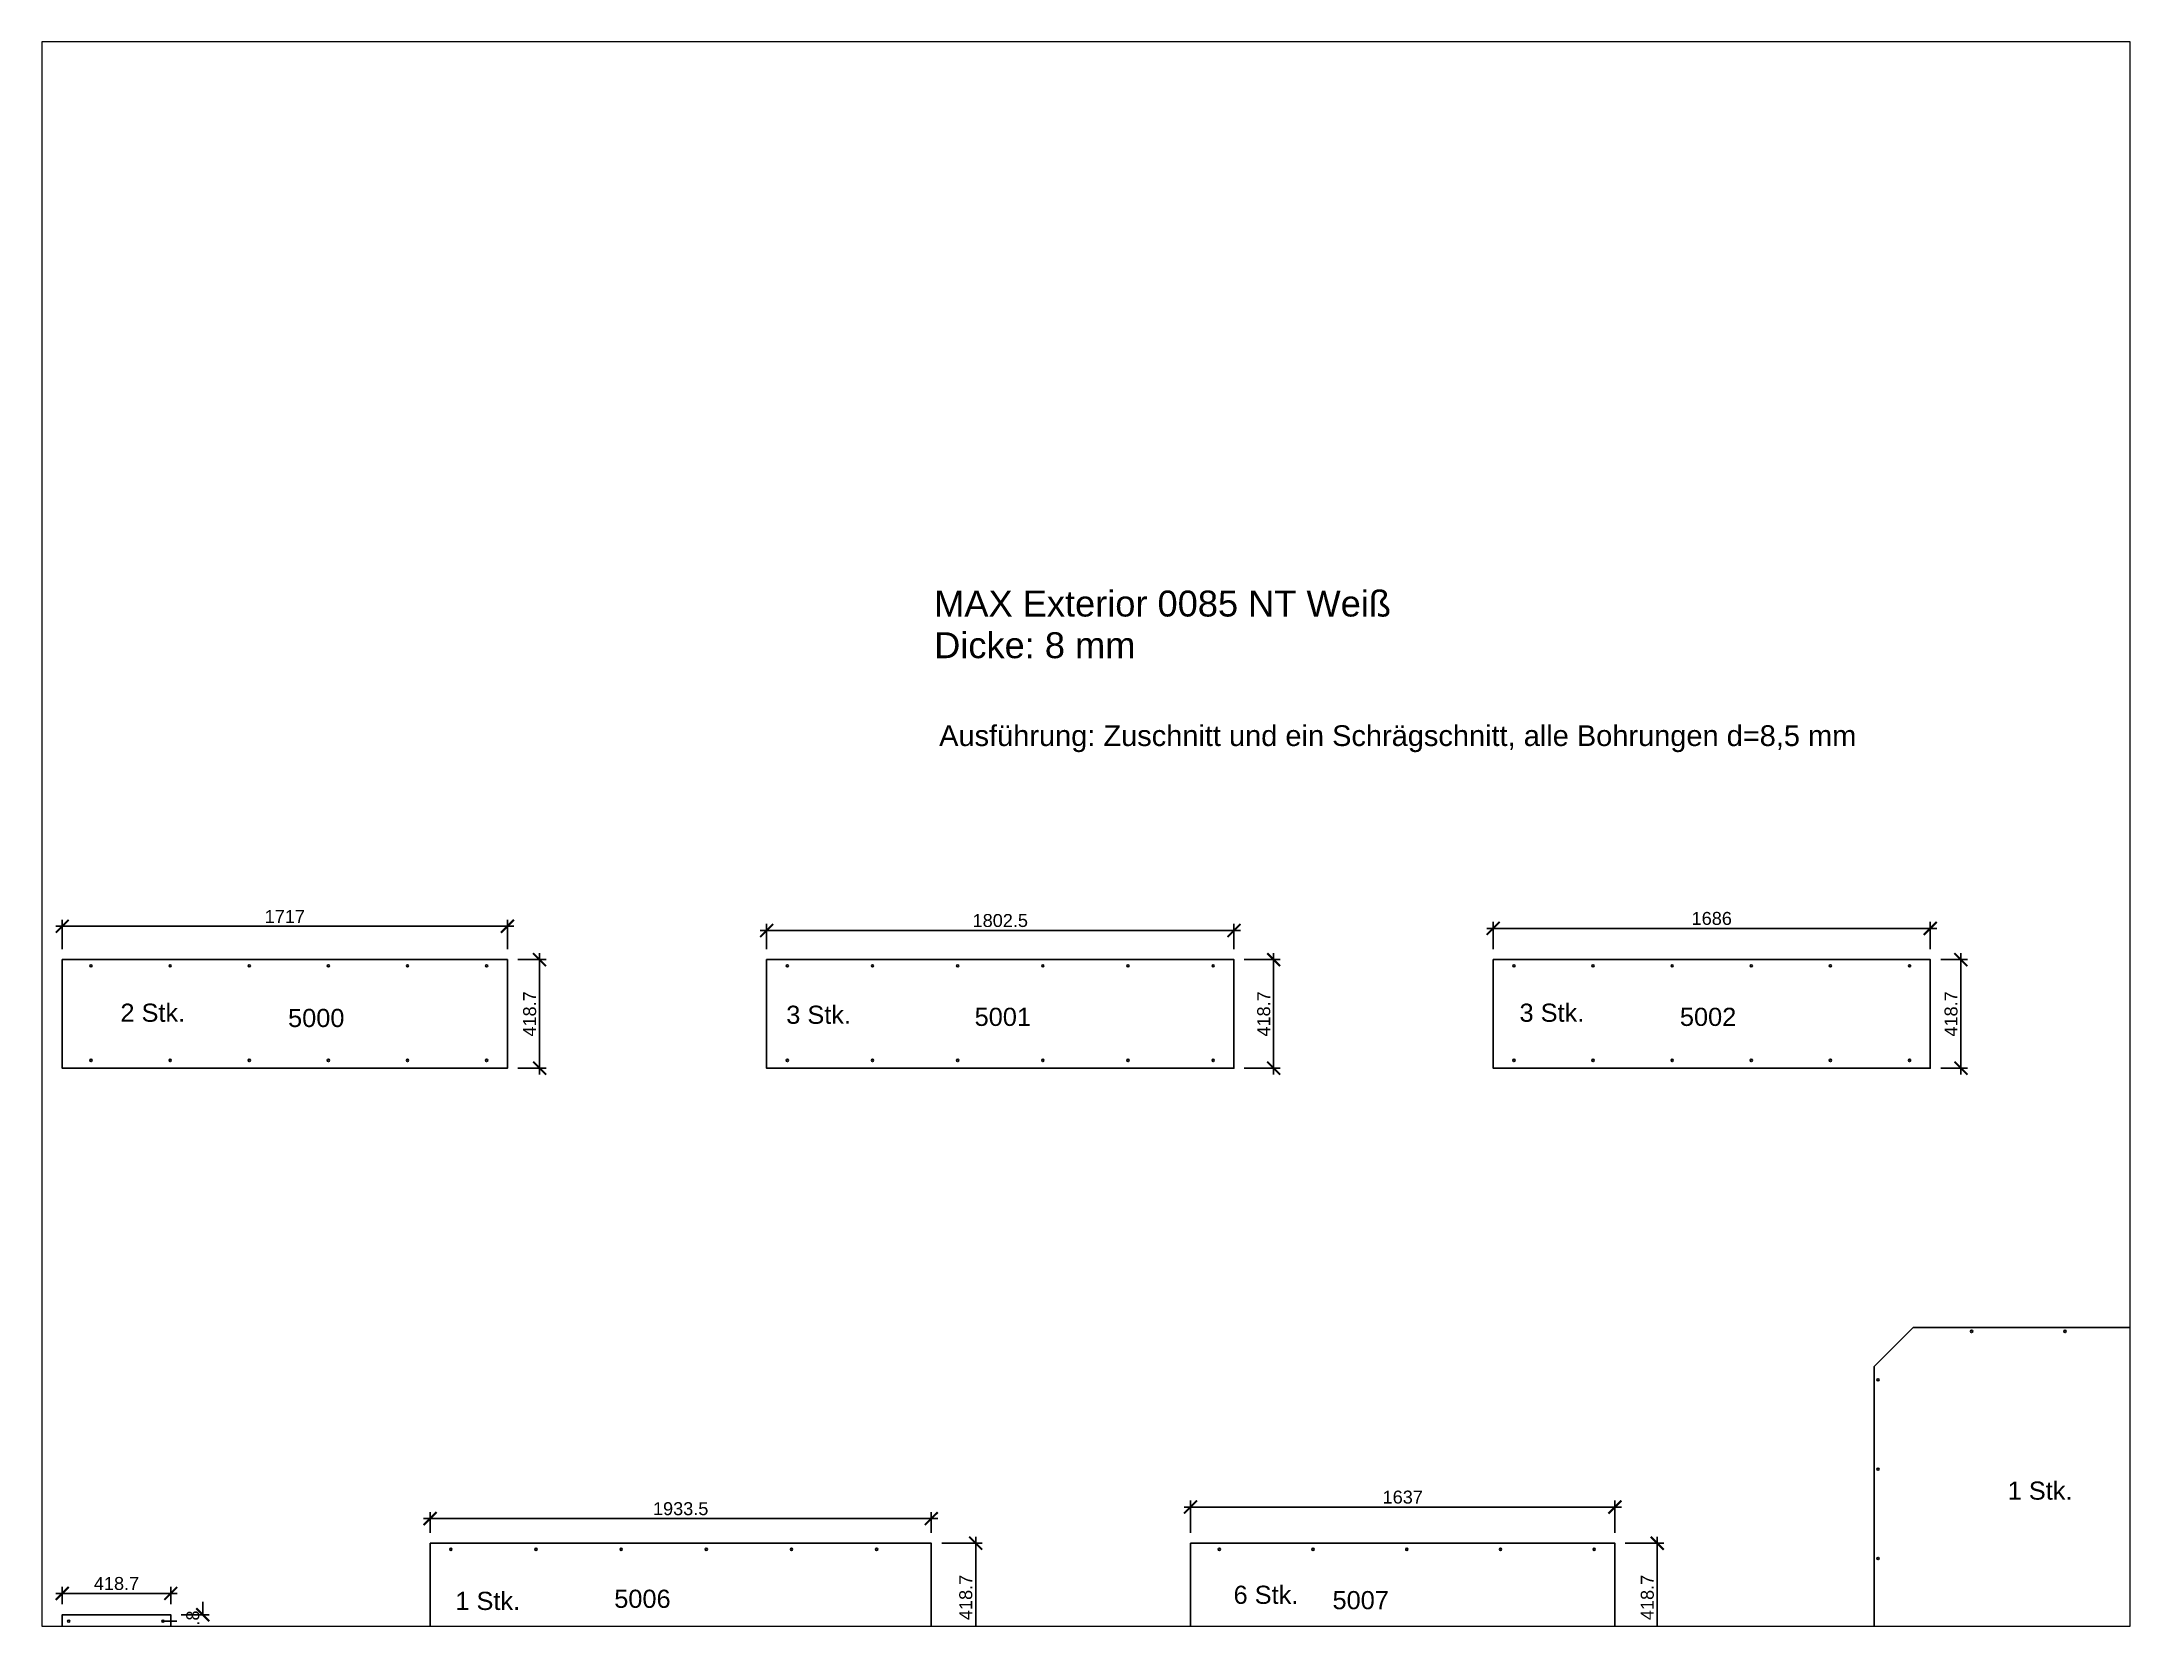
# Paper-space layout 'Layout1' of a CAD drawing. Header units: millimetres. Extents: x 26 to 231, y 20 to 176.
# The model-space entities are those that its viewports show. They can reach past a viewport. Long polylines and large blocks are cut down to what shows.
import ezdxf

# ---------------------------------------------------------------- set-up
doc = ezdxf.new("R2010")
doc.units = ezdxf.units.MM
doc.layers.get('0').update_dxf_attribs({"true_color": 0xffffff})
for name, color, linetype, true_color in [('Bemaßung', 5, 'Continuous', 0x0000ff), ('Bohrungen', 30, 'Continuous', 0xff7f00), ('Etikettentext 2', 252, 'Continuous', 0x848484), ('Hilfslinien', 240, 'Continuous', 0xff003f), ('MAX Exerior', 250, 'Continuous', 0x333333), ('Stückzahl', 1, 'Continuous', 0xff0000), ('Text Überschrift', 3, 'Continuous', 0x00ff00)]:
    doc.layers.add(name, color=color, linetype=linetype, true_color=true_color)
doc.styles.add('Arial Regular', font='arial.ttf')
doc.styles.add('ISO-25', font='arial.ttf')
doc.dimstyles.new('ISO-25', dxfattribs={"dimscale": 20, "dimtxt": 2.5, "dimasz": 2.5, "dimexe": 1.25, "dimexo": 2, "dimtad": 1, "dimtoh": 1, "dimdec": 1, "dimzin": 1, "dimdsep": 46, "dimtxsty": 'ISO-25', "dimblk": 'ARCHTICK', "dimcen": 2.5, "dimdle": 1.25, "dimadec": 0, "dimazin": 1, "dimtfac": 1, "dimtdec": 4, "dimtix": 1, "dimtofl": 0, "dimtmove": 1, "dimatfit": 3, "dimfxl": 1, "dimtolj": 1, "dimtzin": 1, "dimarcsym": 0})

# ---------------------------------------------------------------- blocks, each defined once
blk = doc.blocks.new('_ArchTick')
at = {"color": 0, "linetype": 'ByBlock', "const_width": 0.15}
blk.add_lwpolyline([(-0.5, -0.5), (0.5, 0.5)], dxfattribs=at)
blk = doc.blocks.new('*D2')
at = {"layer": 'Bemaßung', "color": 0, "lineweight": -2}
for p, q in [((-12629.4, -10191), (-12629.4, -10141)), ((-12712.5, -10191), (-12604.4, -10191)), ((-12712.5, -10333.8), (-12604.4, -10333.8)), ((-12629.4, -10333.8), (-12629.4, -10383.8))]:
    blk.add_line(p, q, dxfattribs=at)
at = {"layer": 'Defpoints', "color": 0}
for p in [(-12752.5, -10191), (-12629.4, -10191), (-12752.5, -10333.8)]:
    blk.add_point(p, dxfattribs=at)
at = {"layer": 'Bemaßung', "color": 0, "lineweight": -2, "xscale": 50, "yscale": 50, "zscale": 50}
for p, rotation in [((-12629.4, -10191), 270), ((-12629.4, -10333.8), 90)]:
    blk.add_blockref('_ArchTick', p, dxfattribs=dict(at, rotation=rotation))
at = {"layer": 'Bemaßung', "color": 0, "insert": (-12667.4, -10262.4), "char_height": 50, "attachment_point": 5, "rotation": 90, "style": 'ISO-25'}
blk.add_mtext('\\A1;142.8', dxfattribs=at)
blk = doc.blocks.new('*D3')
at = {"layer": 'Bemaßung', "color": 0, "lineweight": -2}
for p, q in [((-9647.8, -10358.8), (-9647.8, -9890.2)), ((-9779, -9915.2), (-9622.8, -9915.2)), ((-9779, -10333.8), (-9622.8, -10333.8))]:
    blk.add_line(p, q, dxfattribs=at)
at = {"layer": 'Defpoints', "color": 0}
for p in [(-9819, -9915.2), (-9647.8, -9915.2), (-9819, -10333.8)]:
    blk.add_point(p, dxfattribs=at)
at = {"layer": 'Bemaßung', "color": 0, "lineweight": -2, "xscale": 50, "yscale": 50, "zscale": 50}
for p, rotation in [((-9647.8, -9915.2), 90), ((-9647.8, -10333.8), 270)]:
    blk.add_blockref('_ArchTick', p, dxfattribs=dict(at, rotation=rotation))
at = {"layer": 'Bemaßung', "color": 0, "insert": (-9685.9, -10124.5), "char_height": 50, "attachment_point": 5, "rotation": 90, "style": 'ISO-25'}
blk.add_mtext('\\A1;418.7', dxfattribs=at)
blk = doc.blocks.new('*D4')
at = {"layer": 'Bemaßung', "color": 0, "lineweight": -2}
for p, q in [((-7019.1, -10358.8), (-7019.1, -9890.2)), ((-7142.1, -9915.2), (-6994.1, -9915.2)), ((-7142.1, -10333.8), (-6994.1, -10333.8))]:
    blk.add_line(p, q, dxfattribs=at)
at = {"layer": 'Defpoints', "color": 0}
for p in [(-7182.1, -9915.2), (-7019.1, -9915.2), (-7182.1, -10333.8)]:
    blk.add_point(p, dxfattribs=at)
at = {"layer": 'Bemaßung', "color": 0, "lineweight": -2, "xscale": 50, "yscale": 50, "zscale": 50}
for p, rotation in [((-7019.1, -9915.2), 90), ((-7019.1, -10333.8), 270)]:
    blk.add_blockref('_ArchTick', p, dxfattribs=dict(at, rotation=rotation))
at = {"layer": 'Bemaßung', "color": 0, "insert": (-7057.1, -10124.5), "char_height": 50, "attachment_point": 5, "rotation": 90, "style": 'ISO-25'}
blk.add_mtext('\\A1;418.7', dxfattribs=at)
blk = doc.blocks.new('*D10')
at = {"layer": 'Bemaßung', "color": 0, "lineweight": -2}
for p, q in [((-5847.5, -8107.8), (-5847.5, -7639.2)), ((-5925.7, -7664.2), (-5822.5, -7664.2)), ((-5925.7, -8082.8), (-5822.5, -8082.8))]:
    blk.add_line(p, q, dxfattribs=at)
at = {"layer": 'Defpoints', "color": 0}
for p in [(-5965.7, -7664.2), (-5847.5, -7664.2), (-5965.7, -8082.8)]:
    blk.add_point(p, dxfattribs=at)
at = {"layer": 'Bemaßung', "color": 0, "lineweight": -2, "xscale": 50, "yscale": 50, "zscale": 50}
for p, rotation in [((-5847.5, -7664.2), 90), ((-5847.5, -8082.8), 270)]:
    blk.add_blockref('_ArchTick', p, dxfattribs=dict(at, rotation=rotation))
at = {"layer": 'Bemaßung', "color": 0, "insert": (-5885.5, -7873.5), "char_height": 50, "attachment_point": 5, "rotation": 90, "style": 'ISO-25'}
blk.add_mtext('\\A1;418.7', dxfattribs=at)
blk = doc.blocks.new('*D11')
at = {"layer": 'Bemaßung', "color": 0, "lineweight": -2}
for p, q in [((-8498.6, -7639.2), (-8498.6, -8107.8)), ((-8611.7, -7664.2), (-8473.6, -7664.2)), ((-8611.7, -8082.8), (-8473.6, -8082.8))]:
    blk.add_line(p, q, dxfattribs=at)
at = {"layer": 'Defpoints', "color": 0}
for p in [(-8651.7, -7664.2), (-8651.7, -8082.8), (-8498.6, -8082.8)]:
    blk.add_point(p, dxfattribs=at)
at = {"layer": 'Bemaßung', "color": 0, "lineweight": -2, "xscale": 50, "yscale": 50, "zscale": 50}
for p, rotation in [((-8498.6, -7664.2), 90), ((-8498.6, -8082.8), 270)]:
    blk.add_blockref('_ArchTick', p, dxfattribs=dict(at, rotation=rotation))
at = {"layer": 'Bemaßung', "color": 0, "insert": (-8536.6, -7873.5), "char_height": 50, "attachment_point": 5, "rotation": 90, "style": 'ISO-25'}
blk.add_mtext('\\A1;418.7', dxfattribs=at)
blk = doc.blocks.new('*D12')
at = {"layer": 'Bemaßung', "color": 0, "lineweight": -2}
for p, q in [((-11330.1, -7639.2), (-11330.1, -8107.8)), ((-11414.2, -7664.2), (-11305.1, -7664.2)), ((-11414.2, -8082.8), (-11305.1, -8082.8))]:
    blk.add_line(p, q, dxfattribs=at)
at = {"layer": 'Defpoints', "color": 0}
for p in [(-11454.2, -7664.2), (-11454.2, -8082.8), (-11330.1, -8082.8)]:
    blk.add_point(p, dxfattribs=at)
at = {"layer": 'Bemaßung', "color": 0, "lineweight": -2, "xscale": 50, "yscale": 50, "zscale": 50}
for p, rotation in [((-11330.1, -7664.2), 90), ((-11330.1, -8082.8), 270)]:
    blk.add_blockref('_ArchTick', p, dxfattribs=dict(at, rotation=rotation))
at = {"layer": 'Bemaßung', "color": 0, "insert": (-11368.1, -7873.5), "char_height": 50, "attachment_point": 5, "rotation": 90, "style": 'ISO-25'}
blk.add_mtext('\\A1;418.7', dxfattribs=at)
blk = doc.blocks.new('*D16')
at = {"layer": 'Bemaßung', "color": 0, "lineweight": -2}
for p, q in [((-8844, -9775.7), (-7157.1, -9775.7)), ((-8819, -9875.2), (-8819, -9750.7)), ((-7182.1, -9875.2), (-7182.1, -9750.7))]:
    blk.add_line(p, q, dxfattribs=at)
at = {"layer": 'Defpoints', "color": 0}
for p in [(-7182.1, -9775.7), (-8819, -9915.2), (-7182.1, -9915.2)]:
    blk.add_point(p, dxfattribs=at)
at = {"layer": 'Bemaßung', "color": 0, "lineweight": -2, "xscale": 50, "yscale": 50, "zscale": 50, "rotation": 180}
blk.add_blockref('_ArchTick', (-8819, -9775.7), dxfattribs=at)
at = {"layer": 'Bemaßung', "color": 0, "lineweight": -2, "xscale": 50, "yscale": 50, "zscale": 50}
blk.add_blockref('_ArchTick', (-7182.1, -9775.7), dxfattribs=at)
at = {"layer": 'Bemaßung', "color": 0, "insert": (-8000.6, -9737.7), "char_height": 50, "attachment_point": 5, "style": 'ISO-25'}
blk.add_mtext('\\A1;1637', dxfattribs=at)
blk = doc.blocks.new('*D17')
at = {"layer": 'Bemaßung', "color": 0, "lineweight": -2}
for p, q in [((-11777.5, -9820.5), (-9794, -9820.5)), ((-11752.5, -9875.2), (-11752.5, -9795.5)), ((-9819, -9875.2), (-9819, -9795.5))]:
    blk.add_line(p, q, dxfattribs=at)
at = {"layer": 'Defpoints', "color": 0}
for p in [(-9819, -9820.5), (-11752.5, -9915.2), (-9819, -9915.2)]:
    blk.add_point(p, dxfattribs=at)
at = {"layer": 'Bemaßung', "color": 0, "lineweight": -2, "xscale": 50, "yscale": 50, "zscale": 50, "rotation": 180}
blk.add_blockref('_ArchTick', (-11752.5, -9820.5), dxfattribs=at)
at = {"layer": 'Bemaßung', "color": 0, "lineweight": -2, "xscale": 50, "yscale": 50, "zscale": 50}
blk.add_blockref('_ArchTick', (-9819, -9820.5), dxfattribs=at)
at = {"layer": 'Bemaßung', "color": 0, "insert": (-10785.8, -9782.4), "char_height": 50, "attachment_point": 5, "style": 'ISO-25'}
blk.add_mtext('\\A1;1933.5', dxfattribs=at)
blk = doc.blocks.new('*D18')
at = {"layer": 'Bemaßung', "color": 0, "lineweight": -2}
for p, q in [((-12727.5, -10109), (-13196.2, -10109)), ((-13171.2, -10151), (-13171.2, -10084)), ((-12752.5, -10151), (-12752.5, -10084))]:
    blk.add_line(p, q, dxfattribs=at)
at = {"layer": 'Defpoints', "color": 0}
for p in [(-13171.2, -10109), (-13171.2, -10191), (-12752.5, -10191)]:
    blk.add_point(p, dxfattribs=at)
at = {"layer": 'Bemaßung', "color": 0, "lineweight": -2, "xscale": 50, "yscale": 50, "zscale": 50, "rotation": 180}
blk.add_blockref('_ArchTick', (-13171.2, -10109), dxfattribs=at)
at = {"layer": 'Bemaßung', "color": 0, "lineweight": -2, "xscale": 50, "yscale": 50, "zscale": 50}
blk.add_blockref('_ArchTick', (-12752.5, -10109), dxfattribs=at)
at = {"layer": 'Bemaßung', "color": 0, "insert": (-12961.9, -10071), "char_height": 50, "attachment_point": 5, "style": 'ISO-25'}
blk.add_mtext('\\A1;418.7', dxfattribs=at)
blk = doc.blocks.new('*D21')
at = {"layer": 'Bemaßung', "color": 0, "lineweight": -2}
for p, q in [((-5940.7, -7543.4), (-7676.7, -7543.4)), ((-7651.7, -7624.2), (-7651.7, -7518.4)), ((-5965.7, -7624.2), (-5965.7, -7518.4))]:
    blk.add_line(p, q, dxfattribs=at)
at = {"layer": 'Defpoints', "color": 0}
for p in [(-7651.7, -7543.4), (-7651.7, -7664.2), (-5965.7, -7664.2)]:
    blk.add_point(p, dxfattribs=at)
at = {"layer": 'Bemaßung', "color": 0, "lineweight": -2, "xscale": 50, "yscale": 50, "zscale": 50, "rotation": 180}
blk.add_blockref('_ArchTick', (-7651.7, -7543.4), dxfattribs=at)
at = {"layer": 'Bemaßung', "color": 0, "lineweight": -2, "xscale": 50, "yscale": 50, "zscale": 50}
blk.add_blockref('_ArchTick', (-5965.7, -7543.4), dxfattribs=at)
at = {"layer": 'Bemaßung', "color": 0, "insert": (-6808.7, -7505.4), "char_height": 50, "attachment_point": 5, "style": 'ISO-25'}
blk.add_mtext('\\A1;1686', dxfattribs=at)
blk = doc.blocks.new('*D22')
at = {"layer": 'Bemaßung', "color": 0, "lineweight": -2}
for p, q in [((-8626.7, -7551.5), (-10479.2, -7551.5)), ((-10454.2, -7624.2), (-10454.2, -7526.5)), ((-8651.7, -7624.2), (-8651.7, -7526.5))]:
    blk.add_line(p, q, dxfattribs=at)
at = {"layer": 'Defpoints', "color": 0}
for p in [(-10454.2, -7551.5), (-10454.2, -7664.2), (-8651.7, -7664.2)]:
    blk.add_point(p, dxfattribs=at)
at = {"layer": 'Bemaßung', "color": 0, "lineweight": -2, "xscale": 50, "yscale": 50, "zscale": 50, "rotation": 180}
blk.add_blockref('_ArchTick', (-10454.2, -7551.5), dxfattribs=at)
at = {"layer": 'Bemaßung', "color": 0, "lineweight": -2, "xscale": 50, "yscale": 50, "zscale": 50}
blk.add_blockref('_ArchTick', (-8651.7, -7551.5), dxfattribs=at)
at = {"layer": 'Bemaßung', "color": 0, "insert": (-9553, -7513.5), "char_height": 50, "attachment_point": 5, "style": 'ISO-25'}
blk.add_mtext('\\A1;1802.5', dxfattribs=at)
blk = doc.blocks.new('*D23')
at = {"layer": 'Bemaßung', "color": 0, "lineweight": -2}
for p, q in [((-11429.2, -7535.3), (-13196.2, -7535.3)), ((-13171.2, -7624.2), (-13171.2, -7510.3)), ((-11454.2, -7624.2), (-11454.2, -7510.3))]:
    blk.add_line(p, q, dxfattribs=at)
at = {"layer": 'Defpoints', "color": 0}
for p in [(-13171.2, -7535.3), (-13171.2, -7664.2), (-11454.2, -7664.2)]:
    blk.add_point(p, dxfattribs=at)
at = {"layer": 'Bemaßung', "color": 0, "lineweight": -2, "xscale": 50, "yscale": 50, "zscale": 50, "rotation": 180}
blk.add_blockref('_ArchTick', (-13171.2, -7535.3), dxfattribs=at)
at = {"layer": 'Bemaßung', "color": 0, "lineweight": -2, "xscale": 50, "yscale": 50, "zscale": 50}
blk.add_blockref('_ArchTick', (-11454.2, -7535.3), dxfattribs=at)
at = {"layer": 'Bemaßung', "color": 0, "insert": (-12312.7, -7497.7), "char_height": 50, "attachment_point": 5, "style": 'ISO-25'}
blk.add_mtext('\\A1;1717', dxfattribs=at)

msp = doc.modelspace()

# ---------------------------------------------------------------- linework, layer by layer
at = {"layer": 'Bohrungen'}
for centre in [(-13060.22, -7688.15), (-12755.02, -7688.15), (-12449.82, -7688.15), (-12144.62, -7688.15), (-11839.42, -7688.15), (-11534.22, -7688.15), (-10374.22, -7688.15), (-10045.72, -7688.15), (-9717.22, -7688.15), (-9388.72, -7688.15), (-9060.22, -7688.15), (-8731.72, -7688.15), (-7571.72, -7688.15), (-7266.52, -7688.15), (-6961.32, -7688.15), (-6656.12, -7688.15), (-6350.92, -7688.15), (-6045.72, -7688.15), (-13060.22, -8052.85), (-12755.02, -8052.85), (-12449.82, -8052.85), (-12144.62, -8052.85), (-11839.42, -8052.85), (-11534.22, -8052.85), (-10374.22, -8052.85), (-10045.72, -8052.85), (-9717.21, -8052.85), (-9388.71, -8052.85), (-9060.21, -8052.85), (-8731.7, -8052.85), (-7571.72, -8052.85), (-7266.52, -8052.85), (-6961.32, -8052.85), (-6656.12, -8052.85), (-6350.92, -8052.85), (-6045.72, -8052.85), (-5806.54, -9098.24), (-5446.02, -9098.24), (-6167.06, -9284.85), (-6167.06, -9629.52), (-11672.51, -9939.15), (-11344.01, -9939.15), (-11015.51, -9939.15), (-10687.01, -9939.15), (-10358.51, -9939.15), (-10030.01, -9939.15), (-8708.06, -9939.15), (-8346.56, -9939.15), (-7985.06, -9939.15), (-7623.56, -9939.15), (-7262.06, -9939.15), (-6167.06, -9974.18), (-13146.2, -10216), (-12782.51, -10216)]:
    msp.add_circle(centre, 4.25, dxfattribs=at)
at = {"layer": 'Hilfslinien'}
msp.add_line((-12782.51, -10216), (-12729.42, -10216), dxfattribs=at)
msp.add_point((-12782.51, -10216), dxfattribs=at)
at = {"layer": 'MAX Exerior'}
for points in [[(-13171.2, -7664.15), (-11454.22, -7664.15), (-11454.22, -8082.85), (-13171.2, -8082.85)], [(-10454.22, -7664.15), (-8651.72, -7664.15), (-8651.72, -8082.85), (-10454.22, -8082.85)], [(-7651.72, -7664.15), (-5965.72, -7664.15), (-5965.72, -8082.85), (-7651.72, -8082.85)], [(-3628.43, -10333.85), (-6182.06, -10333.85), (-6182.06, -9233.24), (-6032.06, -9083.24), (-3628.43, -9083.24)], [(-11752.51, -9915.15), (-9819.04, -9915.15), (-9819.04, -10333.85), (-11752.51, -10333.85)], [(-8819.04, -9915.15), (-7182.06, -9915.15), (-7182.06, -10333.85), (-8819.04, -10333.85)], [(-13171.2, -10333.85), (-13171.2, -10191), (-12752.51, -10191), (-12752.51, -10333.85)]]:
    msp.add_lwpolyline(points, close=True, dxfattribs=at)

# ---------------------------------------------------------------- texts
at = {"layer": 'Etikettentext 2', "char_height": 70, "attachment_point": 7, "style": 'Arial Regular'}
for s, insert, width in [('5000', (-12300.16, -7925.06), 563.8043), ('5001', (-9652.02, -7920.79), 537.1739), ('5002', (-6931.62, -7920.79), 562.2826), ('5006', (-11042, -10165.61), 563.8043), ('5007', (-8271.53, -10170.9), 563.8043)]:
    msp.add_mtext(s, dxfattribs=dict(at, insert=insert, width=width))
at = {"layer": 'Stückzahl', "char_height": 70, "width": 620.8696, "attachment_point": 7, "style": 'Arial Regular'}
for s, insert in [('2 Stk.', (-12946.94, -7904.84)), ('3 Stk.', (-10378.57, -7912.72)), ('3 Stk.', (-7550.21, -7904.84)), ('1 Stk.', (-5667.26, -9748.4)), ('1 Stk.', (-11654.88, -10173.83)), ('6 Stk.', (-8653.19, -10150.2)), ('2 Stk.', (-13161.36, -10313.34))]:
    msp.add_mtext(s, dxfattribs=dict(at, insert=insert))
at = {"layer": 'Text Überschrift', "attachment_point": 7, "style": 'Arial Regular'}
for s, insert, char_height, width in [('MAX Exterior 0085 NT Weiß', (-9807.96, -6341.93), 100, 3698.913), ('Dicke: 8 mm', (-9807.96, -6502.57), 100, 1727.1739), ('Ausführung: Zuschnitt und ein Schrägschnitt, alle Bohrungen d=8,5 mm', (-9788.79, -6864.13), 80, 7182.6087)]:
    msp.add_mtext(s, dxfattribs=dict(at, insert=insert, char_height=char_height, width=width))

# ---------------------------------------------------------------- dimensions: what is measured, and where the dimension line sits
at = {"layer": 'Bemaßung'}
for base, p1, p2, text, picture, middle in [((-13171.2, -7535.28), (-11454.22, -7664.15), (-13171.2, -7664.15), '1717', '*D23', (-12312.71, -7497.68)), ((-10454.22, -7551.49), (-8651.72, -7664.15), (-10454.22, -7664.15), '1802.5', '*D22', (-9552.97, -7513.46)), ((-7651.72, -7543.39), (-5965.72, -7664.15), (-7651.72, -7664.15), '1686', '*D21', (-6808.72, -7505.36)), ((-7182.06, -9775.7), (-8819.04, -9915.15), (-7182.06, -9915.15), '1637', '*D16', (-8000.55, -9737.66)), ((-9819.04, -9820.48), (-11752.51, -9915.15), (-9819.04, -9915.15), '1933.5', '*D17', (-10785.78, -9782.44)), ((-13171.2, -10108.99), (-12752.51, -10191), (-13171.2, -10191), '418.7', '*D18', (-12961.86, -10070.96))]:
    dim = msp.add_linear_dim(base=base, p1=p1, p2=p2, text=text, dimstyle='ISO-25', override={"dimscale": 20, "dimtih": 0, "dimtoh": 0, "dimlfac": 1, "dimzin": 8, "dimblk": 'ArchTick', "dimsah": 0}, dxfattribs=at)
    dim.commit()
    dim.dimension.update_dxf_attribs({"geometry": picture, "text_midpoint": middle})
for base, p1, p2, text, picture, middle in [((-11330.06, -8082.85), (-11454.22, -7664.15), (-11454.22, -8082.85), '418.7', '*D12', (-11368.09, -7873.5)), ((-8498.61, -8082.85), (-8651.72, -7664.15), (-8651.72, -8082.85), '418.7', '*D11', (-8536.64, -7873.5)), ((-5847.49, -7664.15), (-5965.72, -8082.85), (-5965.72, -7664.15), '418.7', '*D10', (-5885.52, -7873.5)), ((-9647.83, -9915.15), (-9819.04, -10333.85), (-9819.04, -9915.15), '418.7', '*D3', (-9685.86, -10124.5)), ((-7019.08, -9915.15), (-7182.06, -10333.85), (-7182.06, -9915.15), '418.7', '*D4', (-7057.1, -10124.5)), ((-12629.38, -10191), (-12752.51, -10333.85), (-12752.51, -10191), '142.8', '*D2', (-12667.41, -10262.42))]:
    dim = msp.add_linear_dim(base=base, p1=p1, p2=p2, angle=90, text=text, dimstyle='ISO-25', override={"dimscale": 20, "dimtih": 0, "dimtoh": 0, "dimlfac": 1, "dimzin": 8, "dimblk": 'ArchTick', "dimsah": 0}, dxfattribs=at)
    dim.commit()
    dim.dimension.update_dxf_attribs({"geometry": picture, "text_midpoint": middle})

psp = doc.layouts.get("Layout1")

# ---------------------------------------------------------------- viewports
at = {"layer": 'Hilfslinien', "view_target_point": (-9222.36, -7179.43)}
psp.add_viewport(center=(128.5, 97.5), size=(205.6, 156), view_center_point=(0, 0), view_height=6112.262, dxfattribs=at)

doc.saveas('drawing.dxf')
